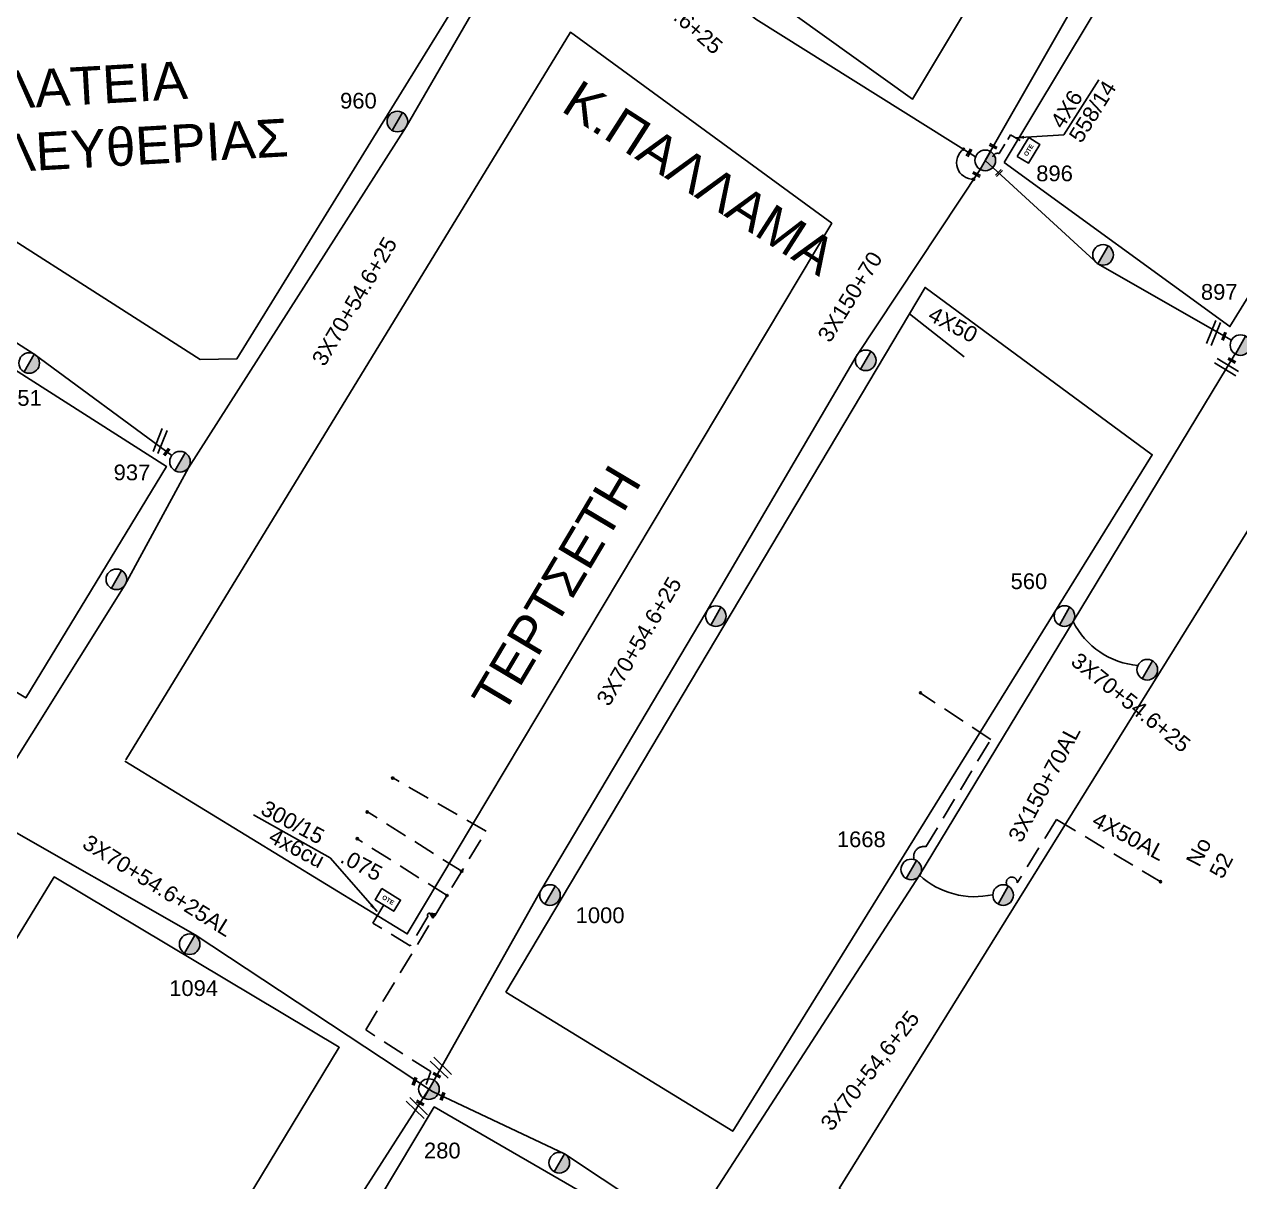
# Model space of a CAD drawing. Header units: millimetres. Extents: x 771 to 3391, y 686 to 1835.
# Drawn here: x 1149.3 to 1288.3, y 1408.3 to 1540.7 of the extents above; entities that cross this region are included whole.
import ezdxf

# ---------------------------------------------------------------- set-up
doc = ezdxf.new("R2010")
doc.units = ezdxf.units.MM
doc.linetypes.add('DASHED', pattern=[19.05, 12.7, -6.35])
for name, color, linetype in [('Pillar OTE', 7, 'Continuous'), ('Άγνωστα', 7, 'Continuous'), ('Επιγραφές - Σχήματα', 7, 'Continuous'), ('Καλώδια ΧΤ   3x150+70AL', 7, 'DASHED'), ('Μηχανική τομή', 7, 'Continuous'), ('Στύλος Ξύλινος', 7, 'Continuous'), ('Στύλος Ξύλινος @ 1', 7, 'Continuous'), ('Στύλος ΦΜ', 7, 'Continuous'), ('Στύλος ΦΜ @ 1', 7, 'Continuous'), ('Συνδέσεις', 7, 'Continuous'), ('Συνεστραμμένα ΧΤ   3x70+54.6+25 AL', 7, 'SYN_LINE'), ('Τομή', 7, 'Continuous'), ('Υπόβαθρο ΔΕΗ', 7, 'Continuous'), ('Υπόγεια Καλώδια Δικτύου ΧΤ   .075', 7, 'DASHED'), ('Υπόγεια καλώδια Παροχών ΧΤ   4x50AL', 7, 'DASHED'), ('Υπόγεια καλώδια Παροχών ΧΤ   4x6', 7, 'DASHED')]:
    doc.layers.add(name, color=color, linetype=linetype)
doc.styles.add('arial', font='ARIAL.TTF')
doc.styles.get("Standard").update_dxf_attribs({"font": 'ARIAL.TTF'})
doc.linetypes.add('SYN_LINE', pattern='A,0.5,-0.0001,["/\\/\\/\\/",Standard,S=0.1,R=0,X=0,Y=-0.05],-0.25', length=0.7501)
doc.dimstyles.new('ISO-25', dxfattribs={"dimtxt": 2.5, "dimasz": 2.5, "dimexe": 1.25, "dimexo": 0.625, "dimtad": 1, "dimtxsty": 'Standard', "dimcen": 2.5, "dimadec": 0, "dimazin": 0, "dimtfac": 1, "dimtmove": 0, "dimatfit": 3, "dimfxl": 1, "dimarcsym": 0})

# ---------------------------------------------------------------- blocks, each defined once
blk = doc.blocks.new('ΥΠΑΡΧΩΝ ΤΣΙΜΕΝΤΕΝΙΟΣ ΣΤΥΛΟΣ')
at = {"layer": 'Στύλος ΦΜ'}
blk.add_hatch(color=7, dxfattribs=at).paths.add_polyline_path([(-1.29, -2.28, 0.574793), (2.62, 0, 0.268822), (1.3, 2.27)])
at = {"layer": 'Στύλος ΦΜ', "color": 7}
blk.add_line((-1.29, -2.28), (1.3, 2.27), dxfattribs=at)
blk.add_circle((0, 0), 2.62, dxfattribs=at)
at = {"layer": 'Στύλος ΦΜ', "flags": 4}
for tag, p in [('ΑΡΙΘΜΟΣ', (-4.68, 8.05)), ('ΤΥΠΟΣ', (-4.91, 3.03))]:
    blk.add_attdef(tag, p, '', height=4, dxfattribs=at)
blk = doc.blocks.new('ΜΗΧΑΝΙΚΗ ΤΟΜΗ')
at = {"layer": 'Μηχανική τομή', "ltscale": 40}
for p, q in [((-1.89, 0.78), (1.89, 0.78)), ((1.89, 0), (-1.89, 0))]:
    blk.add_line(p, q, dxfattribs=at)
blk = doc.blocks.new('ΤΟΜΗ')
at = {"layer": 'Τομή', "ltscale": 40}
for p, q in [((-5.68, 0), (5.68, 0)), ((5.68, -2.33), (-5.68, -2.33))]:
    blk.add_line(p, q, dxfattribs=at)
blk = doc.blocks.new('_ΣΥΝΔΕΣΗ')
at = {"layer": 'Συνδέσεις', "linetype": 'SYN_LINE', "ltscale": 40}
blk.add_hatch(color=256, dxfattribs=at).paths.add_polyline_path([(0.5, -0.01, 1), (-0.5, -0.01, 1)])
at = {"layer": 'Συνδέσεις'}
blk.add_circle((0, -0.01), 0.5, dxfattribs=at)
blk = doc.blocks.new('ΥΠΑΡΧΩΝ ΞΥΛΙΝΟΣ ΣΤΥΛΟΣ')
at = {"layer": 'Στύλος Ξύλινος'}
h = blk.add_hatch(color=7, dxfattribs=at)
h.paths.add_polyline_path([(-2.62, 0, 0.270008), (-1.29, -2.28), (1.3, 2.27, 0.576266)])
h.paths.add_polyline_path([(-1.29, -2.28, 0.574793), (2.62, 0, 0.268822), (1.3, 2.27)])
at = {"layer": 'Στύλος Ξύλινος', "color": 7}
blk.add_line((-1.29, -2.28), (1.3, 2.27), dxfattribs=at)
blk.add_circle((0, 0), 2.62, dxfattribs=at)
at = {"layer": 'Στύλος Ξύλινος', "flags": 4}
for tag, p in [('ΑΡΙΘΜΟΣ', (-4.91, 8.6)), ('ΤΥΠΟΣ', (-4.85, 3.39))]:
    blk.add_attdef(tag, p, '', height=4, dxfattribs=at)
blk = doc.blocks.new('PILLAR ΟΤΕ')
at = {"layer": 'Pillar OTE', "ltscale": 40}
blk.add_lwpolyline([(-3.31, 2.02), (3.39, 2.02), (3.39, -1.99), (-3.31, -1.99)], close=True, dxfattribs=at)
at = {"layer": 'Pillar OTE', "insert": (-1.81, 0.71), "char_height": 1.3575, "width": 109.961, "attachment_point": 1}
blk.add_mtext('{\\fArial|b1|i0|c161|p34;OTE}', dxfattribs=at)

msp = doc.modelspace()

# ---------------------------------------------------------------- hatches: boundary and pattern name
at = {"layer": 'Pillar OTE', "ltscale": 40}
h = msp.add_hatch(color=256, dxfattribs=at)
h.dxf.hatch_style = 1
h.paths.add_polyline_path([(1196.33607, 1438.94827), (1195.64672, 1439.04356), (1196.01949, 1438.44637)])

# ---------------------------------------------------------------- linework, layer by layer
msp.add_lwpolyline([(1196.01949, 1438.44637), (1195.64672, 1439.04356), (1196.33607, 1438.94827), (1196.01949, 1438.44637)], dxfattribs=at)
at = {"layer": 'Άγνωστα'}
msp.add_lwpolyline([(1250.53239, 1507.57888), (1250.53239, 1507.57888), (1250.53239, 1507.57888), (1256.8164, 1502.68011)], dxfattribs=at)
at = {"layer": 'Άγνωστα', "color": 133, "linetype": 'DASHED', "ltscale": 0.2}
msp.add_lwpolyline([(1251.09855, 1445.08564, -0.588145326), (1252.41992, 1446.62512), (1252.41992, 1446.62512), (1259.8598, 1458.90104), (1251.81727, 1464.19606)], format="xyb", dxfattribs=at)
at = {"layer": 'Καλώδια ΧΤ   3x150+70AL', "color": 133, "linetype": 'DASHED', "ltscale": 0.2}
msp.add_lwpolyline([(1267.37241, 1449.73168), (1262.87918, 1442.50596, 1.390044381), (1261.7414, 1442.1741)], format="xyb", dxfattribs=at)
at = {"layer": 'Συνεστραμμένα ΧΤ   3x70+54.6+25 AL', "color": 2, "ltscale": 20}
for points in [[(1316.29565, 1620.84419), (1316.09165, 1620.57576), (1298.38273, 1591.48297), (1286.87894, 1572.17764), (1273.18471, 1549.54589), (1259.22435, 1525.12986)], [(1210.26076, 1558.89593), (1192.96067, 1528.97308), (1168.0293, 1489.97615), (1160.77285, 1476.55004), (1144.84971, 1451.19713)], [(1259.22435, 1525.12986), (1272.11946, 1513.3027), (1287.39706, 1504.58582)]]:
    msp.add_lwpolyline(points, dxfattribs=at)
at = {"layer": 'Συνεστραμμένα ΧΤ   3x70+54.6+25 AL', "color": 151, "ltscale": 20}
for points in [[(1211.28314, 1559.31071), (1232.97755, 1541.27086), (1258.12078, 1525.54861)], [(1258.64105, 1524.10668), (1244.44846, 1502.70133), (1227.30126, 1473.45032), (1208.3555, 1441.61844), (1196.04342, 1419.74438)]]:
    msp.add_lwpolyline(points, dxfattribs=at)
at = {"layer": 'Συνεστραμμένα ΧΤ   3x70+54.6+25 AL', "color": 30, "ltscale": 20}
msp.add_lwpolyline([(1103.66346, 1532.34516), (1121.61396, 1521.37819), (1150.4006, 1502.97543), (1166.1275, 1491.36597)], dxfattribs=at)
at = {"layer": 'Συνεστραμμένα ΧΤ   3x70+54.6+25 AL', "color": 133, "linetype": 'SYN_LINE', "ltscale": 20}
msp.add_lwpolyline([(1225.73327, 1403.27281), (1251.68118, 1443.37358), (1269.27424, 1472.37318), (1287.81013, 1502.9946)], dxfattribs=at)
at = {"layer": 'Συνεστραμμένα ΧΤ   3x70+54.6+25 AL', "color": 62, "ltscale": 20}
msp.add_lwpolyline([(1145.40426, 1449.8798), (1168.79247, 1436.54659), (1195.96, 1418.63615), (1211.06126, 1411.50184), (1224.12537, 1402.83569)], dxfattribs=at)
at = {"layer": 'Συνεστραμμένα ΧΤ   3x70+54.6+25 AL', "color": 27, "linetype": 'SYN_LINE', "ltscale": 20}
msp.add_lwpolyline([(1145.9357, 1336.52001), (1156.58535, 1355.53384), (1171.77675, 1381.85435), (1195.55888, 1418.89443)], dxfattribs=at)
at = {"layer": 'Συνεστραμμένα ΧΤ   3x70+54.6+25 AL', "color": 133, "linetype": 'SYN_LINE', "ltscale": 8}
for centre, radius, start, end in [((1277.49552, 1476.5298), 9.21233, 206.8208387, 264.9554737), ((1258.0217, 1450.30589), 9.39464, 227.5529127, 282.6846185)]:
    msp.add_arc(centre, radius, start, end, dxfattribs=at)
at = {"layer": 'Υπόβαθρο ΔΕΗ'}
for points in [[(1274.40569, 1641.07539), (1306.26574, 1624.4416), (1250.89193, 1532.13046), (1220.66606, 1553.78514), (1274.40569, 1641.07539)], [(1261.38726, 1524.90277), (1317.70395, 1618.55191), (1346.8363, 1602.60117), (1287.21164, 1506.12906), (1261.38726, 1524.90277)], [(1112.68953, 1538.56234), (1111.89321, 1543.09297), (1140.77851, 1585.62766), (1145.79508, 1586.97548), (1198.4321, 1549.27467), (1199.12057, 1543.82195), (1173.58216, 1502.44353), (1169.3728, 1502.35145), (1112.68953, 1538.56234)], [(1160.85977, 1456.5492), (1211.7517, 1539.79456), (1241.65947, 1517.94677), (1193.07904, 1436.6617), (1160.77509, 1456.41068)], [(1268.19941, 1528.04287), (1272.20545, 1534.3605)], [(1084.86643, 1502.24846), (1103.52321, 1529.65961), (1165.51787, 1490.13008), (1149.41623, 1463.64616), (1084.86643, 1502.24846)], [(1204.34938, 1429.97167), (1252.33587, 1510.6095), (1278.32673, 1491.45835), (1230.31673, 1414.08637), (1204.34938, 1429.97167)], [(1242.4948, 1407.53454), (1290.73197, 1485.10636), (1324.26362, 1465.10715), (1276.74154, 1386.86606), (1242.4948, 1407.53454)], [(1184.26958, 1445.36991), (1175.48342, 1450.28406)], [(1112.19066, 1377.00111), (1152.68812, 1443.16689), (1185.3061, 1423.6984), (1142.91371, 1353.76552), (1112.19066, 1377.00111)], [(1153.39178, 1345.38514), (1196.17617, 1416.86982), (1223.30171, 1401.14859), (1180.11929, 1325.98524), (1153.39178, 1345.38514)]]:
    msp.add_lwpolyline(points, dxfattribs=at)
msp.add_arc((1257.81127, 1524.86597), 1.8808, 124.7166784, 272.667509, dxfattribs=at)
at = {"layer": 'Υπόγεια Καλώδια Δικτύου ΧΤ   .075', "color": 27, "linetype": 'DASHED', "ltscale": 0.2}
msp.add_lwpolyline([(1195.25571, 1419.42889), (1195.79323, 1420.89732), (1188.32124, 1425.67757), (1202.09531, 1448.42068), (1191.32255, 1454.56987)], dxfattribs=at)
at = {"layer": 'Υπόγεια Καλώδια Δικτύου ΧΤ   .075', "color": 27, "ltscale": 0.2}
for points in [[(1199.31193, 1443.8249), (1188.40383, 1450.70012)], [(1197.62904, 1441.04618), (1187.45305, 1447.46443)]]:
    msp.add_lwpolyline(points, dxfattribs=at)
at = {"layer": 'Υπόγεια καλώδια Παροχών ΧΤ   4x50AL', "color": 133, "linetype": 'DASHED', "ltscale": 0.2}
msp.add_lwpolyline([(1267.37241, 1449.73168), (1279.23374, 1442.65889)], dxfattribs=at)
at = {"layer": 'Υπόγεια καλώδια Παροχών ΧΤ   4x6', "color": 151, "linetype": 'DASHED', "ltscale": 0.1}
msp.add_lwpolyline([(1260.08211, 1525.51993, -0.473686603), (1260.82268, 1525.90434), (1262.11105, 1528.04679), (1263.78766, 1527.03855)], format="xyb", dxfattribs=at)
at = {"layer": 'Υπόγεια καλώδια Παροχών ΧΤ   4x6', "color": 27, "linetype": 'DASHED', "ltscale": 0.2}
msp.add_lwpolyline([(1195.64672, 1439.04356, 0.576003247), (1195.43726, 1438.65823), (1193.4245, 1435.29031), (1189.14468, 1437.8949), (1190.40619, 1439.96781)], format="xyb", dxfattribs=at)
at = {"layer": 'Υπόγεια καλώδια Παροχών ΧΤ   4x6', "linetype": 'DASHED', "ltscale": 0.2}
msp.add_lwpolyline([(1193.07904, 1436.6617), (1194.33124, 1438.75689)], dxfattribs=at)

# ---------------------------------------------------------------- block references
at = {"layer": 'Pillar OTE'}
for p, xscale, yscale, zscale, rotation in [((1264.17075, 1526.25365), 0.3750000000000001, 0.3750000000000001, 0.3750000000000001, 58.37643640665643), ((1190.83938, 1440.54893), 0.375, 0.375, 0.375, 328.5605060435061)]:
    msp.add_blockref('PILLAR ΟΤΕ', p, dxfattribs=dict(at, xscale=xscale, yscale=yscale, zscale=zscale, rotation=rotation))
at = {"layer": 'Μηχανική τομή'}
for p, xscale, yscale, zscale, rotation in [((1260.07324, 1526.66028), 0.2500000000002005, 0.2500000000002005, 0.2500000000002005, 331.5446991727721), ((1257.45788, 1525.96313), 0.2499999999999681, 0.2499999999999681, 0.2499999999999681, 59.46520222858078), ((1258.17305, 1523.44177), 0.2500000000002005, 0.2500000000002005, 0.2500000000002005, 331.5446991727721), ((1260.8567, 1523.6327), 0.2499999999999681, 0.2499999999999681, 0.2499999999999681, 44.91499035473453), ((1286.62852, 1504.98776), 0.249999999999919, 0.249999999999919, 0.249999999999919, 68.45138536945211), ((1287.38327, 1502.15135), 0.2500000000002005, 0.2500000000002005, 0.2500000000002005, 331.5446991727721), ((1165.63699, 1491.72806), 0.249999999999919, 0.249999999999919, 0.249999999999919, 53.31482086644282), ((1193.9936, 1419.77028), 0.249999999999919, 0.249999999999919, 0.249999999999919, 68.45138536945211), ((1196.41592, 1420.40617), 0.25, 0.25, 0.25, 330.7648926193752), ((1194.50764, 1417.23478), 0.2500000000002005, 0.2500000000002005, 0.2500000000002005, 331.5446991727721), ((1197.1905, 1418.04298), 0.249999999999919, 0.249999999999919, 0.249999999999919, 68.45138536945211)]:
    msp.add_blockref('ΜΗΧΑΝΙΚΗ ΤΟΜΗ', p, dxfattribs=dict(at, xscale=xscale, yscale=yscale, zscale=zscale, rotation=rotation))
at = {"layer": 'Στύλος Ξύλινος @ 1', "ltscale": 40}
ref = msp.add_blockref('ΥΠΑΡΧΩΝ ΞΥΛΙΝΟΣ ΣΤΥΛΟΣ', (1191.94991, 1529.57764), dxfattribs=dict(at, xscale=0.4499999999998181, yscale=0.4499999999998181, zscale=0.4499999999998181))
ref.add_attrib('ΤΥΠΟΣ', '960', (1185.39226, 1531.05981), dxfattribs={"layer": 'Στύλος Ξύλινος', "height": 1.8, "flags": 4})
at = {"layer": 'Στύλος ΦΜ @ 1', "ltscale": 40}
ref = msp.add_blockref('ΥΠΑΡΧΩΝ ΤΣΙΜΕΝΤΕΝΙΟΣ ΣΤΥΛΟΣ', (1259.22208, 1525.13115), dxfattribs=dict(at, xscale=0.4499999999998181, yscale=0.4499999999998181, zscale=0.4499999999998181))
ref.add_attrib('ΤΥΠΟΣ', '896', (1265.05024, 1522.74619), dxfattribs={"layer": 'Στύλος ΦΜ', "height": 1.8, "flags": 4})
at = {"layer": 'Στύλος ΦΜ @ 1', "ltscale": 40, "xscale": 0.4499999999998181, "yscale": 0.4499999999998181, "zscale": 0.4499999999998181}
for p in [(1272.70049, 1514.32717), (1245.53998, 1502.25892), (1159.7976, 1477.21036), (1228.38977, 1473.00057), (1277.76038, 1466.87178), (1261.26163, 1441.09848), (1210.4757, 1410.47995)]:
    msp.add_blockref('ΥΠΑΡΧΩΝ ΤΣΙΜΕΝΤΕΝΙΟΣ ΣΤΥΛΟΣ', p, dxfattribs=at)
at = {"layer": 'Στύλος ΦΜ @ 1', "ltscale": 40}
ref = msp.add_blockref('ΥΠΑΡΧΩΝ ΤΣΙΜΕΝΤΕΝΙΟΣ ΣΤΥΛΟΣ', (1288.42003, 1504.00215), dxfattribs=dict(at, xscale=0.4499999999998181, yscale=0.4499999999998181, zscale=0.4499999999998181))
ref.add_attrib('ΤΥΠΟΣ', '897', (1283.89582, 1509.18781), dxfattribs={"layer": 'Στύλος ΦΜ', "height": 1.8, "flags": 4})
ref = msp.add_blockref('ΥΠΑΡΧΩΝ ΤΣΙΜΕΝΤΕΝΙΟΣ ΣΤΥΛΟΣ', (1149.81504, 1501.95354), dxfattribs=dict(at, xscale=0.4499999999998181, yscale=0.4499999999998181, zscale=0.4499999999998181))
ref.add_attrib('ΤΥΠΟΣ', '51', (1148.45696, 1497.05961), dxfattribs={"layer": 'Στύλος ΦΜ', "height": 1.8, "flags": 4})
ref = msp.add_blockref('ΥΠΑΡΧΩΝ ΤΣΙΜΕΝΤΕΝΙΟΣ ΣΤΥΛΟΣ', (1167.07506, 1490.66649), dxfattribs=dict(at, xscale=0.4499999999998181, yscale=0.4499999999998181, zscale=0.4499999999998181))
ref.add_attrib('ΤΥΠΟΣ', '937', (1159.48, 1488.54107), dxfattribs={"layer": 'Στύλος ΦΜ', "height": 1.8, "flags": 4})
ref = msp.add_blockref('ΥΠΑΡΧΩΝ ΤΣΙΜΕΝΤΕΝΙΟΣ ΣΤΥΛΟΣ', (1268.28238, 1473.00828), dxfattribs=dict(at, xscale=0.4499999999998181, yscale=0.4499999999998181, zscale=0.4499999999998181))
ref.add_attrib('ΤΥΠΟΣ', '560', (1262.116, 1476.09748), dxfattribs={"layer": 'Στύλος ΦΜ', "height": 1.8, "flags": 4})
ref = msp.add_blockref('ΥΠΑΡΧΩΝ ΤΣΙΜΕΝΤΕΝΙΟΣ ΣΤΥΛΟΣ', (1250.75338, 1444.02437), dxfattribs=dict(at, xscale=0.4499999999998181, yscale=0.4499999999998181, zscale=0.4499999999998181))
ref.add_attrib('ΤΥΠΟΣ', '1668', (1242.23867, 1446.57666), dxfattribs={"layer": 'Στύλος ΦΜ', "height": 1.8, "flags": 4})
ref = msp.add_blockref('ΥΠΑΡΧΩΝ ΤΣΙΜΕΝΤΕΝΙΟΣ ΣΤΥΛΟΣ', (1209.41229, 1441.09852), dxfattribs=dict(at, xscale=0.4499999999998181, yscale=0.4499999999998181, zscale=0.4499999999998181))
ref.add_attrib('ΤΥΠΟΣ', '1000', (1212.34967, 1437.88982), dxfattribs={"layer": 'Στύλος ΦΜ', "height": 1.8, "flags": 4})
ref = msp.add_blockref('ΥΠΑΡΧΩΝ ΤΣΙΜΕΝΤΕΝΙΟΣ ΣΤΥΛΟΣ', (1168.18129, 1435.47975), dxfattribs=dict(at, xscale=0.4499999999998181, yscale=0.4499999999998181, zscale=0.4499999999998181))
ref.add_attrib('ΤΥΠΟΣ', '1094', (1165.83914, 1429.5531), dxfattribs={"layer": 'Στύλος ΦΜ', "height": 1.8, "flags": 4})
ref = msp.add_blockref('ΥΠΑΡΧΩΝ ΤΣΙΜΕΝΤΕΝΙΟΣ ΣΤΥΛΟΣ', (1195.55662, 1418.89572), dxfattribs=dict(at, xscale=0.4499999999998181, yscale=0.4499999999998181, zscale=0.4499999999998181))
ref.add_attrib('ΤΥΠΟΣ', '280', (1194.99088, 1410.97783), dxfattribs={"layer": 'Στύλος ΦΜ', "height": 1.8, "flags": 4})
at = {"layer": 'Συνδέσεις', "xscale": 0.25, "yscale": 0.25, "zscale": 0.25}
for p in [(1256.72638, 1526.42305), (1257.88152, 1522.96115), (1251.8059, 1464.23518), (1191.4055, 1454.47854), (1188.48677, 1450.60879), (1187.36428, 1447.55451), (1199.31193, 1443.8249), (1279.26813, 1442.64063), (1197.62904, 1441.04618)]:
    msp.add_blockref('_ΣΥΝΔΕΣΗ', p, dxfattribs=at)
at = {"layer": 'Τομή'}
for p, xscale, yscale, zscale, rotation in [((1285.60824, 1505.28905), 0.2499999999998873, 0.2499999999998873, 0.2499999999998873, 248.1909067709115), ((1286.98677, 1501.73366), 0.25, 0.25, 0.25, 328.8661683455242), ((1165.05996, 1492.92622), 0.2499999999998873, 0.2499999999998873, 0.2499999999998873, 248.1909067709115), ((1197.13142, 1421.55864), 0.2499999999998873, 0.2499999999998873, 0.2499999999998873, 316.3818135418195), ((1194.38276, 1416.95346), 0.2499999999998873, 0.2499999999998873, 0.2499999999998873, 316.3818135418195)]:
    msp.add_blockref('ΤΟΜΗ', p, dxfattribs=dict(at, xscale=xscale, yscale=yscale, zscale=zscale, rotation=rotation))

# ---------------------------------------------------------------- texts
at = {"ltscale": 40, "char_height": 4, "width": 64.8866414, "attachment_point": 1, "style": 'arial'}
for s, insert, rotation in [('{\\H1.083x;ΠΛATEIA\\PEΛEYθEPIAΣ}', (1141.93705, 1535.04066), 3.2570312), ('{\\H1.083x;K.ΠAΛΛAMA}', (1212.86515, 1534.51136), 327.2916944), ('{\\H1.083x;TEPTΣETH}', (1200.28724, 1463.72938), 59.2546127)]:
    msp.add_mtext(s, dxfattribs=dict(at, insert=insert, rotation=rotation))
at = {"layer": 'Άγνωστα', "color": 7, "char_height": 1.8, "attachment_point": 1}
for s, gutter_width, insert, rotation in [('3X70+54.6+25', 12.5, (1216.97435, 1549.37079), 318.6973912), ('558/14', 1.82404, (1268.67702, 1527.95046), 57.7363322), ('4X6', 1.82404, (1266.5609, 1529.58192), 57.7363322), ('3X70+54.6+25', 12.5, (1182.05795, 1502.36918), 59.454843), ('3X150+70', 12.5, (1239.92447, 1505.11512), 58.1402463), ('4X50', 12.5, (1253.36253, 1508.53325), 332.0897021), ('3X70+54.6+25', 12.5, (1214.61887, 1463.48839), 59.454843), ('3X70+54.6+25', 12.5, (1270.00103, 1468.97721), 321.4232981), ('3X70+54,6+25', 12.5, (1240.22306, 1415.0856), 51.9246009)]:
    msp.add_mtext_dynamic_manual_height_columns(s, width=1.8, gutter_width=gutter_width, heights=[0.04535], dxfattribs=dict(at, insert=insert, rotation=rotation))
at = {"layer": 'Άγνωστα', "color": 7}
note = msp.add_mtext_dynamic_manual_height_columns('No ', width=1.8, gutter_width=1.68062, heights=[0.04535, 0], dxfattribs=dict(at, insert=(1280.51299, 1441.92523), char_height=1.8, attachment_point=1, rotation=62.806643))
for column, words in zip(note.columns.linked_columns, ['52']):
    column.text = words
at = {"layer": 'Καλώδια ΧΤ   3x150+70AL', "color": 7, "insert": (1261.75077, 1447.80958), "char_height": 1.8, "attachment_point": 1, "rotation": 62.0897021}
msp.add_mtext_dynamic_manual_height_columns('3X150+70AL', width=1.8, gutter_width=12.5, heights=[0.04535], dxfattribs=at)
at = {"layer": 'Συνεστραμμένα ΧΤ   3x70+54.6+25 AL', "color": 7, "insert": (1156.71003, 1448.12534), "char_height": 1.8, "attachment_point": 1, "rotation": 328.042606}
msp.add_mtext_dynamic_manual_height_columns('3X70+54.6+25AL', width=1.8, gutter_width=12.5, heights=[0.04535], dxfattribs=at)
at = {"layer": 'Υπόγεια Καλώδια Δικτύου ΧΤ   .075', "color": 7, "char_height": 1.8, "attachment_point": 1, "rotation": 332.0897021}
for s, heights, insert in [('300/15', [0.11759], (1177.00833, 1452.02361)), ('4x6cu', [0.11759], (1177.90654, 1448.83711)), ('.075', [0.04535], (1186.1151, 1446.49764))]:
    msp.add_mtext_dynamic_manual_height_columns(s, width=1.8, gutter_width=12.5, heights=heights, dxfattribs=dict(at, insert=insert))
at = {"layer": 'Υπόγεια καλώδια Παροχών ΧΤ   4x50AL', "color": 7, "insert": (1272.13297, 1450.71585), "char_height": 1.8, "attachment_point": 1, "rotation": 332.0897021}
msp.add_mtext_dynamic_manual_height_columns('4X50AL', width=1.8, gutter_width=12.5, heights=[0.04535], dxfattribs=at)

# ---------------------------------------------------------------- leaders
at = {"layer": 'Επιγραφές - Σχήματα', "ltscale": 40}
for points in [[(1262.64875, 1527.72344), (1268.19941, 1528.04287)], [(1189.61696, 1439.20019), (1184.26958, 1445.36991)]]:
    msp.add_leader(points, dimstyle='ISO-25', override={"dimasz": 1, "dimtad": 0}, dxfattribs=at)

doc.saveas('drawing.dxf')
